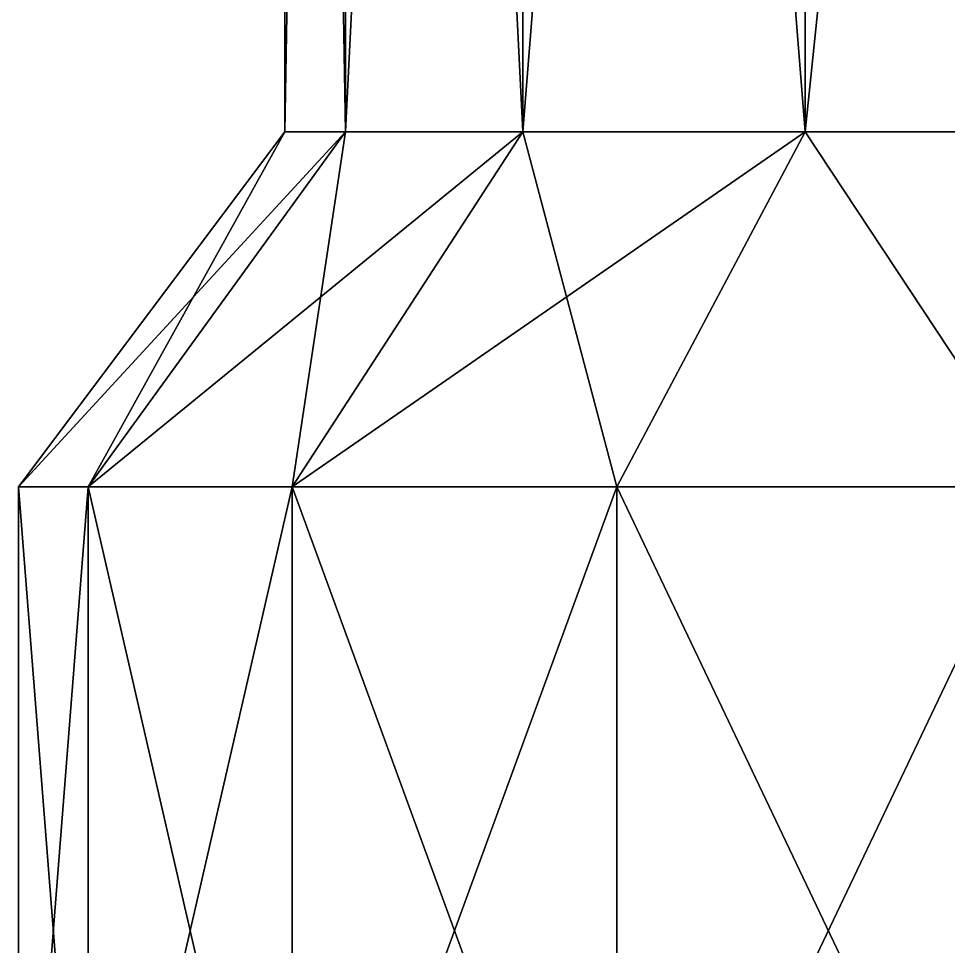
# Model space of a CAD drawing. Extents: x -11.7 to 11.8, y -20.8 to 0.1.
# Drawn here: x -5.75 to -3.132, y -18.162 to -15.549 of the extents above; entities that cross this region are included whole.
import ezdxf

# ---------------------------------------------------------------- set-up
doc = ezdxf.new("R2010")
doc.units = 0
doc.header["$MEASUREMENT"] = 0
doc.layers.get('0').update_dxf_attribs({"linetype": 'CONTINUOUS'})

msp = doc.modelspace()

# ---------------------------------------------------------------- linework, layer by layer
for p, q in [((-5, -5.8681), (-5, -15.8681)), ((-4.8296, -5.8681, -1.2941), (-4.8296, -15.8681, -1.2941)), ((-4.8296, -5.8681, 1.2941), (-4.8296, -15.8681, 1.2941)), ((-4.3301, -5.8681, -2.5), (-4.3301, -15.8681, -2.5)), ((-4.3301, -5.8681, 2.5), (-4.3301, -15.8681, 2.5)), ((-3.5355, -5.8681, -3.5355), (-3.5355, -15.8681, -3.5355)), ((-3.5355, -15.8681, 3.5355), (-3.5355, -5.8681, 3.5355)), ((-5, -15.8681), (-5.75, -16.8681)), ((-4.8296, -15.8681, -1.2941), (-5.5541, -16.8681, -1.4882)), ((-4.8296, -15.8681, 1.2941), (-5.5541, -16.8681, 1.4882)), ((-4.8296, -15.8681, -1.2941), (-5, -15.8681)), ((-5, -15.8681), (-4.8296, -15.8681, 1.2941)), ((-4.3301, -15.8681, -2.5), (-4.9796, -16.8681, -2.875)), ((-4.3301, -15.8681, 2.5), (-4.9796, -16.8681, 2.875)), ((-4.3301, -15.8681, -2.5), (-4.8296, -15.8681, -1.2941)), ((-4.8296, -15.8681, 1.2941), (-4.3301, -15.8681, 2.5)), ((-3.5355, -15.8681, -3.5355), (-4.3301, -15.8681, -2.5)), ((-4.3301, -15.8681, 2.5), (-3.5355, -15.8681, 3.5355)), ((-3.5355, -15.8681, -3.5355), (-4.0659, -16.8681, -4.0659)), ((-4.0659, -16.8681, 4.0659), (-3.5355, -15.8681, 3.5355)), ((-2.5, -15.8681, -4.3301), (-3.5355, -15.8681, -3.5355)), ((-3.5355, -15.8681, 3.5355), (-2.5, -15.8681, 4.3301)), ((-5.75, -16.8681), (-5.75, -19.3681)), ((-5.75, -16.8681), (-5.5541, -16.8681, 1.4882)), ((-5.5541, -16.8681, -1.4882), (-5.75, -16.8681)), ((-5.5541, -16.8681, -1.4882), (-5.5541, -19.3681, -1.4882)), ((-5.5541, -16.8681, 1.4882), (-4.9796, -16.8681, 2.875)), ((-4.9796, -16.8681, -2.875), (-5.5541, -16.8681, -1.4882)), ((-5.5541, -16.8681, 1.4882), (-5.5541, -19.3681, 1.4882)), ((-4.9796, -16.8681, 2.875), (-4.9796, -19.3681, 2.875)), ((-4.9796, -16.8681, -2.875), (-4.9796, -19.3681, -2.875)), ((-4.9796, -16.8681, 2.875), (-4.0659, -16.8681, 4.0659)), ((-4.0659, -16.8681, -4.0659), (-4.9796, -16.8681, -2.875)), ((-2.875, -16.8681, -4.9796), (-4.0659, -16.8681, -4.0659)), ((-4.0659, -16.8681, 4.0659), (-2.875, -16.8681, 4.9796)), ((-4.0659, -19.3681, 4.0659), (-4.0659, -16.8681, 4.0659)), ((-4.0659, -16.8681, -4.0659), (-4.0659, -19.3681, -4.0659))]:
    msp.add_line(p, q)

# ---------------------------------------------------------------- meshes
mesh = msp.add_polyface()
corners = [(-4.8296, -5.8681, -1.2941), (-5, -15.8681), (-4.8296, -15.8681, -1.2941), (-5, -5.8681)]
mesh.append_faces([[corners[k] for k in face] for face in [(0, 1, 2), (1, 0, 3)]], dxfattribs={"vtx0": -1})
mesh = msp.add_polyface()
corners = [(-5, -5.8681), (-4.8296, -15.8681, 1.2941), (-5, -15.8681), (-4.8296, -5.8681, 1.2941)]
mesh.append_faces([[corners[k] for k in face] for face in [(0, 1, 2), (1, 0, 3)]], dxfattribs={"vtx0": -1})
mesh = msp.add_polyface()
corners = [(-4.3301, -5.8681, -2.5), (-4.8296, -15.8681, -1.2941), (-4.3301, -15.8681, -2.5), (-4.8296, -5.8681, -1.2941)]
mesh.append_faces([[corners[k] for k in face] for face in [(0, 1, 2), (1, 0, 3)]], dxfattribs={"vtx0": -1})
mesh = msp.add_polyface()
corners = [(-4.8296, -5.8681, 1.2941), (-4.3301, -15.8681, 2.5), (-4.8296, -15.8681, 1.2941), (-4.3301, -5.8681, 2.5)]
mesh.append_faces([[corners[k] for k in face] for face in [(0, 1, 2), (1, 0, 3)]], dxfattribs={"vtx0": -1})
mesh = msp.add_polyface()
corners = [(-3.5355, -5.8681, -3.5355), (-4.3301, -15.8681, -2.5), (-3.5355, -15.8681, -3.5355), (-4.3301, -5.8681, -2.5)]
mesh.append_faces([[corners[k] for k in face] for face in [(0, 1, 2), (1, 0, 3)]], dxfattribs={"vtx0": -1})
mesh = msp.add_polyface()
corners = [(-4.3301, -5.8681, 2.5), (-3.5355, -15.8681, 3.5355), (-4.3301, -15.8681, 2.5), (-3.5355, -5.8681, 3.5355)]
mesh.append_faces([[corners[k] for k in face] for face in [(0, 1, 2), (1, 0, 3)]], dxfattribs={"vtx0": -1})
mesh = msp.add_polyface()
corners = [(-2.5, -15.8681, -4.3301), (-3.5355, -5.8681, -3.5355), (-3.5355, -15.8681, -3.5355), (-2.5, -5.8681, -4.3301)]
mesh.append_faces([[corners[k] for k in face] for face in [(0, 1, 2), (1, 0, 3)]], dxfattribs={"vtx0": -1})
mesh = msp.add_polyface()
corners = [(-2.5, -5.8681, 4.3301), (-3.5355, -15.8681, 3.5355), (-3.5355, -5.8681, 3.5355), (-2.5, -15.8681, 4.3301)]
mesh.append_faces([[corners[k] for k in face] for face in [(0, 1, 2), (1, 0, 3)]], dxfattribs={"vtx0": -1})
mesh = msp.add_polyface()
corners = [(-5, -15.8681), (-5.5541, -16.8681, 1.4882), (-5.75, -16.8681), (-4.8296, -15.8681, 1.2941)]
mesh.append_faces([[corners[k] for k in face] for face in [(0, 1, 2), (1, 0, 3)]], dxfattribs={"vtx0": -1})
mesh = msp.add_polyface()
corners = [(-4.8296, -15.8681, -1.2941), (-5.75, -16.8681), (-5.5541, -16.8681, -1.4882), (-5, -15.8681)]
mesh.append_faces([[corners[k] for k in face] for face in [(0, 1, 2), (1, 0, 3)]], dxfattribs={"vtx0": -1})
mesh = msp.add_polyface()
corners = [(-4.3301, -15.8681, -2.5), (-5.5541, -16.8681, -1.4882), (-4.9796, -16.8681, -2.875), (-4.8296, -15.8681, -1.2941)]
mesh.append_faces([[corners[k] for k in face] for face in [(0, 1, 2), (1, 0, 3)]], dxfattribs={"vtx0": -1})
mesh = msp.add_polyface()
corners = [(-4.8296, -15.8681, 1.2941), (-4.9796, -16.8681, 2.875), (-5.5541, -16.8681, 1.4882), (-4.3301, -15.8681, 2.5)]
mesh.append_faces([[corners[k] for k in face] for face in [(0, 1, 2), (1, 0, 3)]], dxfattribs={"vtx0": -1})
mesh = msp.add_polyface()
corners = [(-3.5355, -15.8681, -3.5355), (-4.9796, -16.8681, -2.875), (-4.0659, -16.8681, -4.0659), (-4.3301, -15.8681, -2.5)]
mesh.append_faces([[corners[k] for k in face] for face in [(0, 1, 2), (1, 0, 3)]], dxfattribs={"vtx0": -1})
mesh = msp.add_polyface()
corners = [(-4.3301, -15.8681, 2.5), (-4.0659, -16.8681, 4.0659), (-4.9796, -16.8681, 2.875), (-3.5355, -15.8681, 3.5355)]
mesh.append_faces([[corners[k] for k in face] for face in [(0, 1, 2), (1, 0, 3)]], dxfattribs={"vtx0": -1})
mesh = msp.add_polyface()
corners = [(-2.875, -16.8681, -4.9796), (-3.5355, -15.8681, -3.5355), (-4.0659, -16.8681, -4.0659), (-2.5, -15.8681, -4.3301)]
mesh.append_faces([[corners[k] for k in face] for face in [(0, 1, 2), (1, 0, 3)]], dxfattribs={"vtx0": -1})
mesh = msp.add_polyface()
corners = [(-3.5355, -15.8681, 3.5355), (-2.875, -16.8681, 4.9796), (-4.0659, -16.8681, 4.0659), (-2.5, -15.8681, 4.3301)]
mesh.append_faces([[corners[k] for k in face] for face in [(0, 1, 2), (1, 0, 3)]], dxfattribs={"vtx0": -1})
mesh = msp.add_polyface()
corners = [(-5.75, -16.8681), (-5.5541, -19.3681, 1.4882), (-5.75, -19.3681), (-5.5541, -16.8681, 1.4882)]
mesh.append_faces([[corners[k] for k in face] for face in [(0, 1, 2), (1, 0, 3)]], dxfattribs={"vtx0": -1})
mesh = msp.add_polyface()
corners = [(-5.5541, -16.8681, -1.4882), (-5.75, -19.3681), (-5.5541, -19.3681, -1.4882), (-5.75, -16.8681)]
mesh.append_faces([[corners[k] for k in face] for face in [(0, 1, 2), (1, 0, 3)]], dxfattribs={"vtx0": -1})
mesh = msp.add_polyface()
corners = [(-4.9796, -16.8681, -2.875), (-5.5541, -19.3681, -1.4882), (-4.9796, -19.3681, -2.875), (-5.5541, -16.8681, -1.4882)]
mesh.append_faces([[corners[k] for k in face] for face in [(0, 1, 2), (1, 0, 3)]], dxfattribs={"vtx0": -1})
mesh = msp.add_polyface()
corners = [(-5.5541, -16.8681, 1.4882), (-4.9796, -19.3681, 2.875), (-5.5541, -19.3681, 1.4882), (-4.9796, -16.8681, 2.875)]
mesh.append_faces([[corners[k] for k in face] for face in [(0, 1, 2), (1, 0, 3)]], dxfattribs={"vtx0": -1})
mesh = msp.add_polyface()
corners = [(-4.0659, -16.8681, -4.0659), (-4.9796, -19.3681, -2.875), (-4.0659, -19.3681, -4.0659), (-4.9796, -16.8681, -2.875)]
mesh.append_faces([[corners[k] for k in face] for face in [(0, 1, 2), (1, 0, 3)]], dxfattribs={"vtx0": -1})
mesh = msp.add_polyface()
corners = [(-4.9796, -16.8681, 2.875), (-4.0659, -19.3681, 4.0659), (-4.9796, -19.3681, 2.875), (-4.0659, -16.8681, 4.0659)]
mesh.append_faces([[corners[k] for k in face] for face in [(0, 1, 2), (1, 0, 3)]], dxfattribs={"vtx0": -1})
mesh = msp.add_polyface()
corners = [(-2.875, -16.8681, 4.9796), (-4.0659, -19.3681, 4.0659), (-4.0659, -16.8681, 4.0659), (-2.875, -19.3681, 4.9796)]
mesh.append_faces([[corners[k] for k in face] for face in [(0, 1, 2), (1, 0, 3)]], dxfattribs={"vtx0": -1})
mesh = msp.add_polyface()
corners = [(-2.875, -19.3681, -4.9796), (-4.0659, -16.8681, -4.0659), (-4.0659, -19.3681, -4.0659), (-2.875, -16.8681, -4.9796)]
mesh.append_faces([[corners[k] for k in face] for face in [(0, 1, 2), (1, 0, 3)]], dxfattribs={"vtx0": -1})

doc.saveas('drawing.dxf')
